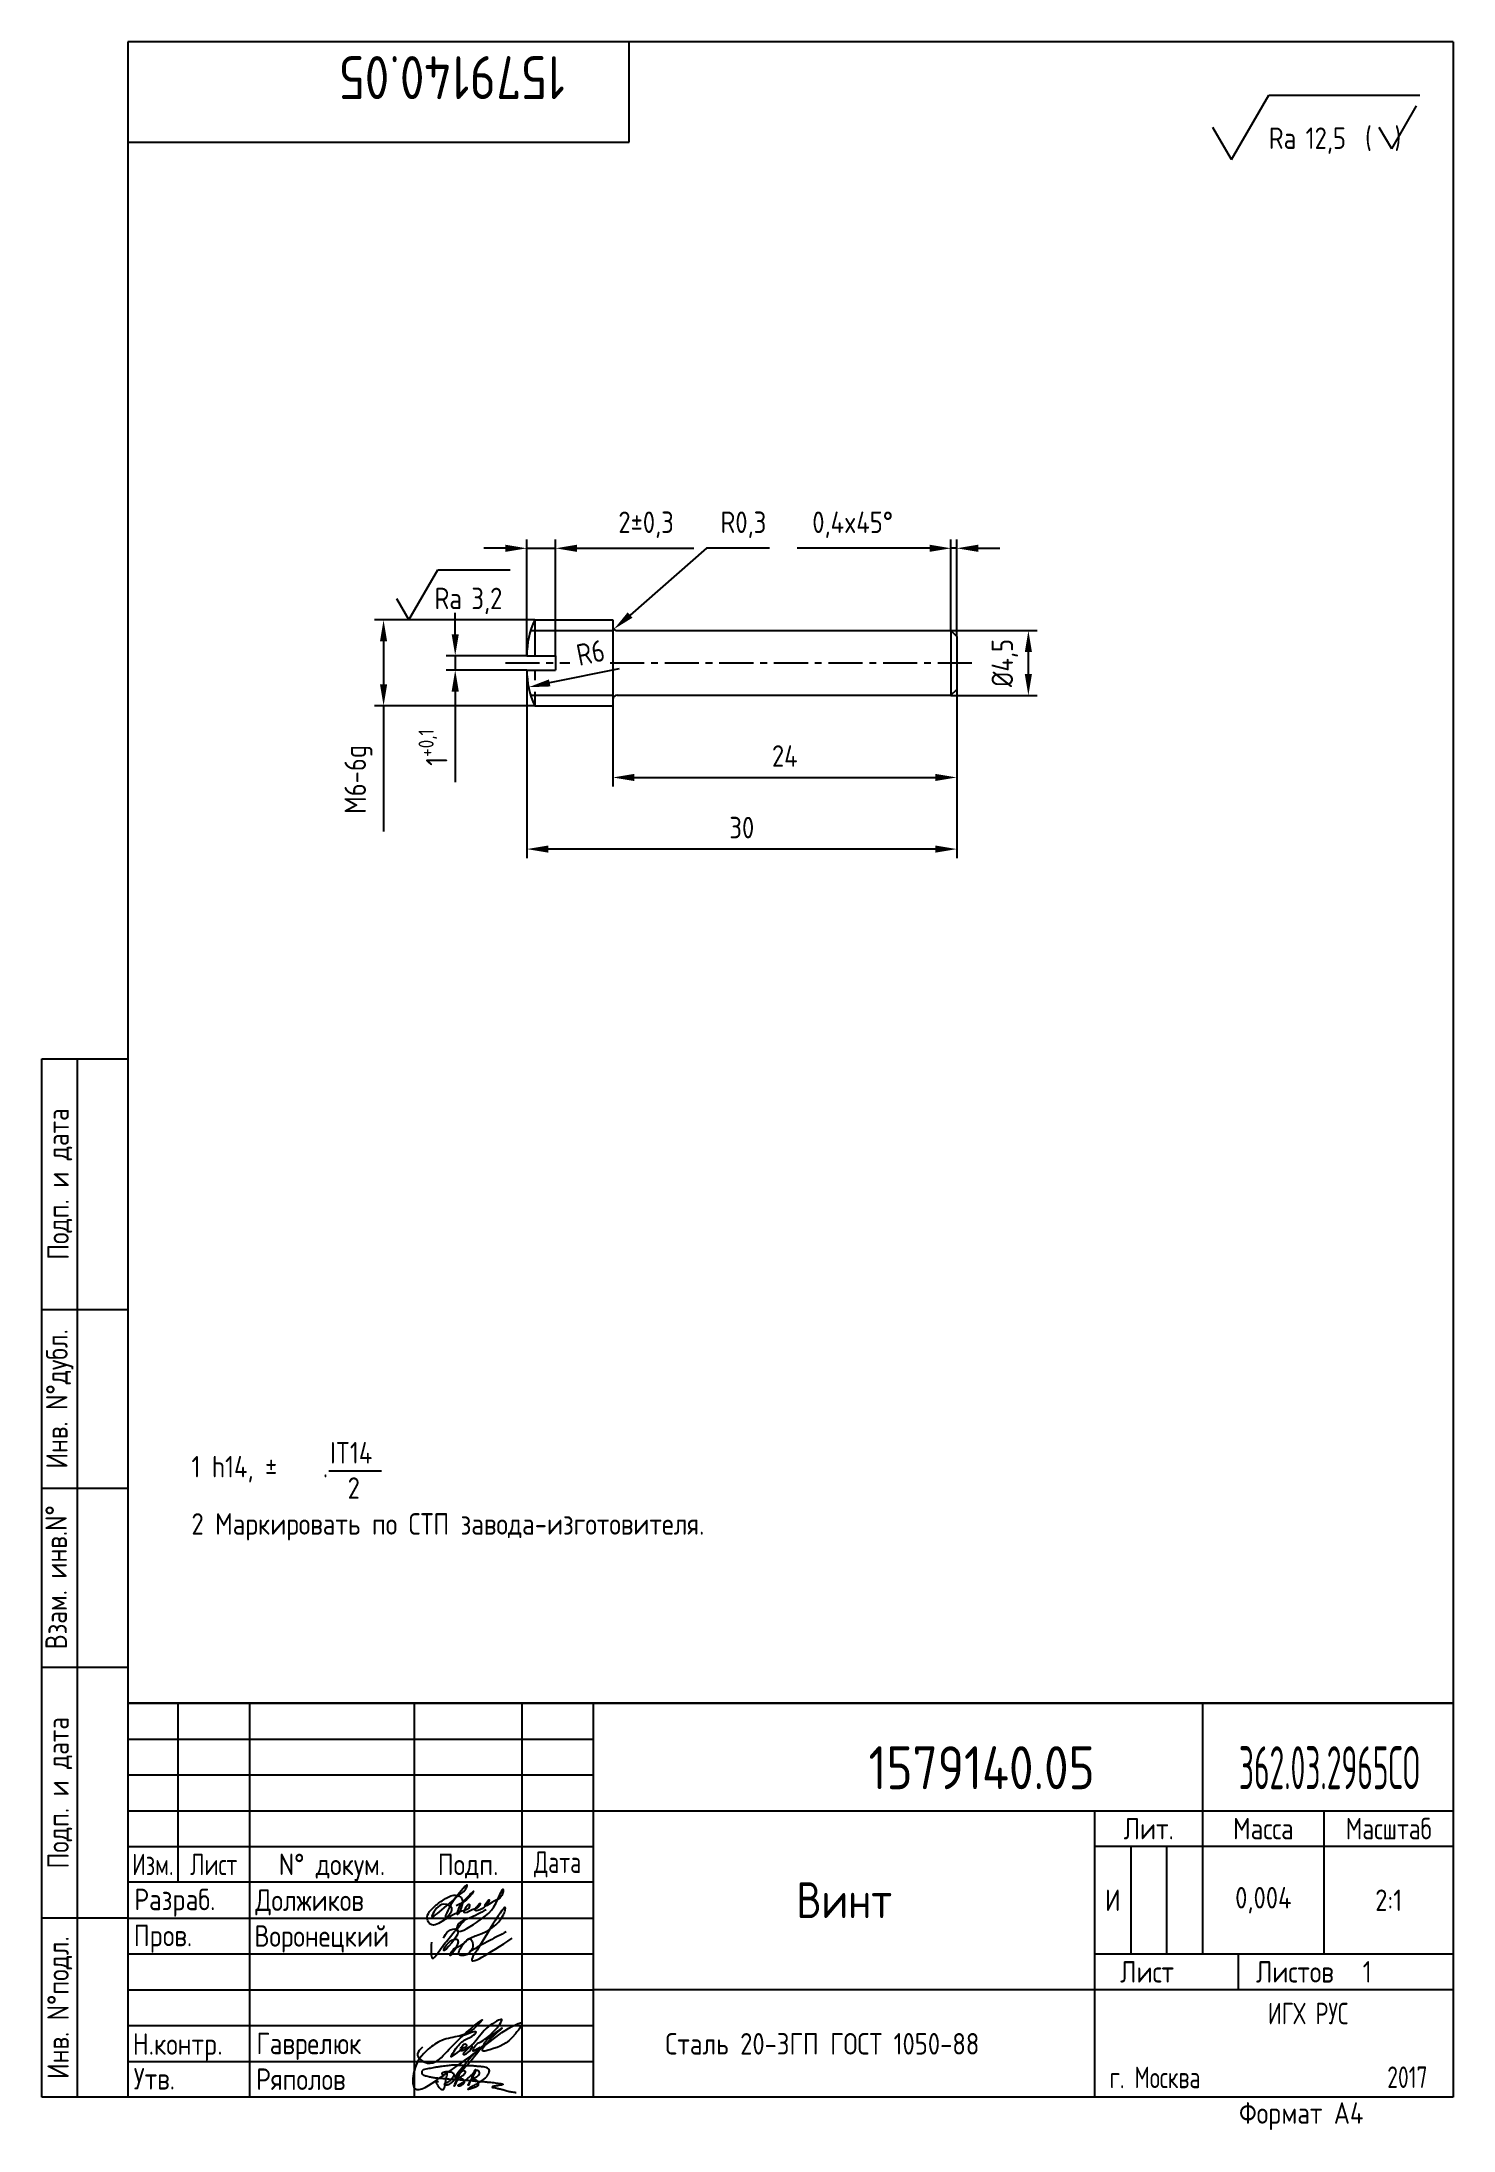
# Paper-space layout 'A4' of a CAD drawing. Header units: millimetres. Extents: x 15 to 212, y -1 to 291.
# The model-space entities are those that its viewports show. They can reach past a viewport. Long polylines and large blocks are cut down to what shows.
import ezdxf
from ezdxf.enums import TextEntityAlignment as Align

# ---------------------------------------------------------------- set-up
doc = ezdxf.new("R2010")
doc.units = ezdxf.units.MM
doc.header["$LTSCALE"] = 0.3
doc.linetypes.add('CENTER', pattern=[50.800000000000004, 31.75, -6.35, 6.35, -6.35])
for name, color, linetype in [('Bord', 1, 'Continuous'), ('Cen', 5, 'CENTER'), ('Cont', 6, 'Continuous'), ('Dim', 7, 'Continuous'), ('Text', 3, 'Continuous'), ('Textb', 6, 'Continuous'), ('TEXTRUS', 3, 'Continuous')]:
    doc.layers.add(name, color=color, linetype=linetype)
doc.layers.get('Defpoints').off()
doc.styles.add('Style1', font='romans.shx', dxfattribs={"width": 0.8})
doc.dimstyles.new('LIN05', dxfattribs={"dimscale": 0.5, "dimtxt": 3, "dimasz": 3, "dimexe": 1.25, "dimexo": 0, "dimgap": 1.5, "dimtad": 1, "dimdec": 1, "dimtxsty": 'Style1', "dimcen": 2.5, "dimclrt": 3, "dimadec": 0, "dimazin": 0, "dimtfac": 1, "dimtdec": 1, "dimtmove": 0, "dimatfit": 3, "dimfxl": 1, "dimarcsym": 0})
doc.dimstyles.new('LIN2_1', dxfattribs={"dimscale": 0.5, "dimtxt": 3, "dimasz": 3, "dimexe": 1.25, "dimexo": 0, "dimgap": 1.5, "dimtad": 1, "dimtoh": 1, "dimdec": 1, "dimtxsty": 'Style1', "dimcen": 2.5, "dimclrt": 3, "dimadec": 0, "dimazin": 0, "dimtfac": 1, "dimtdec": 1, "dimtmove": 0, "dimatfit": 3, "dimfxl": 1, "dimarcsym": 0})

# ---------------------------------------------------------------- blocks, each defined once
blk = doc.blocks.new('A$C314368CF')
at = {"layer": 'Text'}
for q in [(7.180916270288719, 6.000000000000028), (1.9847638475868052, 3)]:
    blk.add_line((3.7168146551549626, 0), q, dxfattribs=at)
at = {"layer": 'Text', "style": 'Style1', "width": 0.8}
blk.add_text('(  )', height=3, dxfattribs=at).set_placement((0, 0))
blk = doc.blocks.new('sherISO_18')
at = {"layer": 'Cont'}
for p, q in [((-30.937165119613667, -16.460000000000008), (-25.741012696913856, -7.4599999999999795)), ((-25.741012696913856, -7.4599999999999795), (-4.667696534211984, -7.4599999999999795)), ((-30.937165119613667, -16.460000000000008), (-33.5352413309659, -11.960000000000008))]:
    blk.add_line(p, q, dxfattribs=at)
blk.add_blockref('A$C314368CF', (-12.30371886322655, -14.960000000000008))
at = {"layer": 'Textb', "style": 'Style1', "width": 0.8}
blk.add_text('Ra', height=3, dxfattribs=at).set_placement((-25.741012696913856, -14.960000000000008))
blk.add_attdef('12,5', (-20.59823555405677, -14.960000000000093), '', height=3, dxfattribs=at)
blk = doc.blocks.new('A4')
at = {"layer": 'Bord'}
for p, q in [((20, 55), (85, 55)), ((20, 50), (85, 50)), ((20, 45), (85, 45)), ((160, 40), (160, 25)), ((165, 40), (165, 25)), ((20, 30), (85, 30)), ((20, 25), (85, 25)), ((20, 20), (85, 20)), ((20, 15), (85, 15)), ((20, 10), (85, 10))]:
    blk.add_line(p, q, dxfattribs=at)
at = {"layer": 'Cont'}
for p, q in [((204.9999999999999, 292), (20, 292)), ((20, 291.99999999999994), (20, 5)), ((90, 277.99999999999994), (90, 291.99999999999994)), ((204.99999999999977, 292), (205, 5)), ((20, 277.99999999999994), (90, 277.99999999999994)), ((8, 5), (8, 150)), ((8, 150), (20, 150)), ((13, 5), (13, 150)), ((8, 115), (20, 115)), ((20, 90), (8, 90)), ((20, 65), (8, 65)), ((205, 60), (20, 60)), ((20, 60), (205, 60)), ((27, 60), (27, 35)), ((37, 60), (37, 5)), ((60, 5), (60, 60)), ((75, 60), (75, 5)), ((85, 5), (85, 60)), ((170, 60), (170, 25)), ((85, 45), (205, 45)), ((155, 5), (155, 45)), ((187, 25), (187, 45)), ((20, 39.99999999999999), (85, 39.99999999999999)), ((205, 40), (155, 40)), ((85, 34.99999999999999), (20, 34.99999999999999)), ((20, 30), (8, 30)), ((155, 24.999999999999993), (205, 24.999999999999993)), ((175, 24.999999999999993), (175, 19.999999999999993)), ((205, 19.999999999999993), (85, 19.999999999999993)), ((20, 5), (8, 5)), ((205, 5), (20, 5))]:
    blk.add_line(p, q, dxfattribs=at)
at = {"layer": 'Text', "style": 'Style1', "width": 0.8}
for s, p in [('Подп. и дата', (10.5, 132.5)), ('Инв. N%%dдубл.', (10.5, 102.5)), ('Взам. инв.N%%d ', (9.998218334536972, 78.3795773123125)), ('Подп. и дата', (10.499999999999972, 47.5)), ('Инв. N%%dподл.', (10.499999999999972, 17.5))]:
    blk.add_text(s, height=3, rotation=90, dxfattribs=at).set_placement(p, align=Align.MIDDLE)
at = {"layer": 'Text', "style": 'Style1'}
for s, width, p in [('Лит.', 0.8, (162.5, 42.5)), ('Масса', 0.8, (178.5, 42.5)), ('Масштаб', 0.75, (196, 42.5)), ('Изм.', 0.7, (23.5, 37.49999999999999)), ('Лист', 0.7, (32, 37.49999999999999)), ('N%%d докум.', 0.8, (48.5, 37.5)), ('Подп.', 0.8, (67.5, 37.5)), ('Лист', 0.8, (162.27183976005585, 22.499999999999993)), ('Листов', 0.8, (182.89895634318407, 22.499999999999993))]:
    blk.add_text(s, height=3, dxfattribs=dict(at, width=width)).set_placement(p, align=Align.MIDDLE_CENTER)
at = {"layer": 'Text', "style": 'Style1', "width": 0.7}
for s, p in [('Дата', (80, 37.5)), ('ИГХ РУС', (184.7657913404343, 16.685325149145108))]:
    blk.add_text(s, height=3, dxfattribs=at).set_placement(p, align=Align.MIDDLE)
at = {"layer": 'Text', "style": 'Style1'}
for s, width, p in [('Разpаб.', 0.8, (20.91971765870153, 31.101855832076225)), ('Пpов.', 0.8, (20.835938510797405, 26.077635610142664)), ('Н.контp.', 0.8, (20.707143262475142, 10.921236633909956)), ('Утв.', 0.8, (20.835938510797405, 6.064490181786333)), ('г. Москва', 0.7, (157.04109433459405, 6.252224118072824)), ('Фоpмат А4', 0.8, (175.10848470088877, 1.2870372467283797))]:
    blk.add_text(s, height=3, dxfattribs=dict(at, width=width)).set_placement(p)
for tag, p, width in [('ФИО', (39.00000028469458, 30.999999936534323), 0.8), ('ФИО', (39.00000028469458, 25.999999936534323), 0.8), ('ГОСТ_СОРТАМЕНТА', (98.1878215711672, 13.999999936534323), 0.8), ('ФИО', (39.00000028469458, 10.999999936534323), 0.8), ('ФИО', (39.00000028469458, 5.999999936534323), 0.8), ('200', (192.84863846176154, 6.287629389880934), 0.7)]:
    blk.add_attdef(tag, p, '', height=3, dxfattribs=dict(at, width=width))
at = {"layer": 'Text', "style": 'Style1', "width": 0.8}
for tag, p in [('И', (157.4854669433364, 32.49999993653432)), ('700', (178.50000028469458, 32.49999993653432)), ('1:20', (196.00000028469458, 32.49999993653432))]:
    blk.add_attdef(tag, text='', height=3, dxfattribs=at).set_placement(p, align=Align.MIDDLE)
blk.add_attdef('Сборочный_чертеж', text='', height=3, dxfattribs=at).set_placement((120.00000028469458, 21.29999993653432), align=Align.CENTER)
for tag, p in [('1', (171.11987341606346, 22.499999936534323)), ('2', (193.00000028469458, 22.499999936534323))]:
    blk.add_attdef(tag, text='', height=3, dxfattribs=at).set_placement(p, align=Align.MIDDLE_CENTER)
blk.add_attdef('ЛИСТ', text='', height=3, dxfattribs=at).set_placement((85.98599249093127, 12.499999936534323), align=Align.MIDDLE_LEFT)
at = {"layer": 'Text', "style": 'Style1', "width": 0.7}
blk.add_attdef('%%OГОСТ_ТЕХ._ТРЕБОВАНИЙ', text='', height=3, dxfattribs=at).set_placement((98.1878215711672, 7.999999936534323), align=Align.BOTTOM_LEFT)
at = {"layer": 'Textb', "style": 'Style1', "width": 0.8}
blk.add_attdef('1234567', (81.00000028469458, 289.9999999365343), '', height=6, rotation=180, dxfattribs=at)
blk.add_attdef('1234567', (123.39856689234307, 47.99999993653432), '', height=6, dxfattribs=at)
for tag, height, p in [('123ХЯ', 6, (183.6230571087517, 47.99999993653432)), ('НАИМЕНОВАНИЕ', 5, (120.00000028469458, 29.999999936534323))]:
    blk.add_attdef(tag, text='', height=height, dxfattribs=at).set_placement(p, align=Align.CENTER)
blk = doc.blocks.new('A$C63F45750')
at = {"layer": 'Text'}
for points, knots in [([(3.173579336206444, 2.367258654218176), (3.124374383374194, 2.3833821476085495), (3.0378846345237704, 2.411709078795129), (2.937706702435087, 2.4989559435069175), (2.8542620581335236, 2.5748491628495542), (2.7875342155048903, 2.688484170522939), (2.873696277702179, 2.77450753742381), (2.9853846192630606, 2.8399116399863735), (3.1560525125017422, 2.8873876457558114), (3.3632858908187413, 2.926549870548242), (3.5981950796786837, 2.9530327162702035), (3.8204218727166963, 2.924145598020444), (4.048840213129947, 2.8738291111718524), (4.253130573284065, 2.782414299897897), (4.446364402027795, 2.634976253197371), (4.45955715792856, 2.4180315244621644), (4.376661927979453, 2.264469263206131), (4.281414881136214, 2.1022938621672385), (4.173318647114084, 1.9425915575409145), (4.030687893776969, 1.7772024634077834), (3.894910415761548, 1.6212178434993705), (3.7455989919437958, 1.5248877453517795), (3.629135948507246, 1.42552154908531), (3.494590437415928, 1.3575108710948052), (3.3525868438393758, 1.3046880802272913), (3.240992554211809, 1.2461204815675189), (3.161990972861853, 1.2130583721223827), (3.116530314756329, 1.1477233982191621), (3.189259051248818, 1.0994626990754226), (3.266008677009851, 1.0893839075564957), (3.3999236590227238, 1.070742433659676), (3.5503674583629077, 1.0731821986933812), (3.7214887495529902, 1.1240059899104329), (3.9239292944509327, 1.192893365365478), (4.1039656475275965, 1.3383391335196504), (4.263675622104796, 1.5144139966891252), (4.438371528977353, 1.6484507853228505), (4.58748079958866, 1.811362126289894), (4.735975566384461, 1.929832659549087), (4.842429745495553, 2.038571528609995), (4.928636504852585, 2.1383762793145), (5.065076318170199, 2.287112314813024), (5.190786415721911, 2.528693136240971), (5.284842984485481, 2.6817071254282467), (5.351117504751667, 2.9618367022457033), (5.229457693482355, 2.6598012336554366), (5.197616015454944, 2.441900009008924), (5.038213060425859, 2.0921073572741014), (4.954393263339872, 1.81201690068031), (4.863861965953341, 1.5711126702941742), (4.745465331803963, 1.3075839533521405), (4.6651246305656855, 1.12012974149058), (4.461025494232466, 0.7761551358772408), (4.621957280121292, 1.1680726281137483), (4.712877351106877, 1.4479120033556419), (4.88257281323452, 1.7380875376686444), (5.005609442331919, 2.002557819839153), (5.078967787852849, 2.193887866252063), (5.185131509867487, 2.398353714937592), (5.322122425397677, 2.5774233371165813), (5.399876786648429, 2.749521045991539), (5.520486198056868, 2.8852037077403994), (5.654434015991418, 3.037373912203938), (5.845821902019195, 3.1000448879005154), (6.017703225356667, 3.0288617327702374), (6.0772293304521705, 2.87127847368326), (6.027719567047065, 2.699606067408096), (5.89984500761852, 2.512899041157362), (5.703310184542319, 2.3696978493380314), (5.5476354530391845, 2.2262013387941675), (5.396069692144595, 2.1664031291184456), (5.312344115178198, 2.124749328676385), (5.124287242365628, 2.08895290947912), (5.3499384882823025, 2.0691611557111553), (5.475853593324291, 2.002857519441631), (5.644788885404962, 1.9304076405710227), (5.7540810911732, 1.79627872215936), (5.849482441062133, 1.6722351090809764), (5.885456359192909, 1.5403814356935883), (5.889127976151, 1.3679828673408014), (5.802816696507338, 1.1998093442024), (5.626573455343257, 1.0604119842163138), (5.413251425084981, 0.9429775232578071), (5.227706700079045, 0.862199722906343), (5.020912621781063, 0.923672047207171), (5.129682603737356, 1.1020221695280867), (5.28288793266872, 1.1635546431210615), (5.44480736725776, 1.2714090898298167), (5.607463061992959, 1.3620973636367517), (5.739488231240076, 1.4599388125431807), (5.860143997780579, 1.5346320952672463), (5.9499821645277375, 1.610427987488575), (6.046971341868056, 1.685491368623233), (6.1529243714828805, 1.7730547497067348), (6.28015314575348, 1.8727068990053821), (6.462007368281926, 2.0196799324108436), (6.652325390276663, 2.187833188610465), (6.8314706232489995, 2.3715575015635357), (6.9834922605385135, 2.4941555198695684), (7.114846318782118, 2.6102169550365035), (7.202413049068065, 2.741960218833484), (7.322598717395191, 2.8439528591491587), (7.417346462280553, 2.972731653964269), (7.4776211861545505, 3.0806245520066002), (7.484795150967466, 3.2711359760361933), (7.342636991723151, 3.084849112943928), (7.279481579502142, 2.9379310442654445), (7.1843781857456985, 2.6902661339258955), (7.095549375437581, 2.4575872372918752), (6.996920291024269, 2.2204299765845406), (6.9266966393803235, 1.9811728039842122), (6.826722408405818, 1.7827778604051063), (6.7282128084974975, 1.5526466461227924), (6.6684393744560255, 1.3398967911933388), (6.604475865101525, 1.142355774631707), (6.558842780650371, 1.032621181513065), (6.391624380694975, 0.9879889128974548), (6.620770382751307, 1.3345863607741348), (6.749419019504131, 1.539835132501071), (6.927841525938017, 1.8680588479263929), (7.053580036316838, 2.084600120115445), (7.1805235452648795, 2.3180896285532806), (7.334737778238031, 2.603201348982482), (7.4663860219511875, 2.893296252285624), (7.604819227960029, 3.0670937519538883), (7.786794026322871, 3.1799152582018233), (7.9523484792618016, 3.0093290244331015), (7.9976740987267325, 2.8123425572057013), (7.993718977212248, 2.6247344318252273), (7.942143499127095, 2.4560957648303634), (7.82666208826106, 2.3282454074280237), (7.6857391748883686, 2.2177673738382806), (7.527737492424623, 2.1109838926239917), (7.373916731340805, 2.0324583071214652), (7.209738742424884, 1.994214082608036), (7.105079643430578, 1.9701396115629979), (6.885535638704421, 1.9771005627202838), (7.07007457524487, 1.9423557012963428), (7.154084682940407, 1.902586193688935), (7.272512306423088, 1.8779243968244255), (7.39262078577515, 1.836124572074141), (7.518201280396847, 1.8104027593497682), (7.623410569654226, 1.72429252201952), (7.697720858671415, 1.622951058928134), (7.784469340575143, 1.5138822850112543), (7.833063839184987, 1.3915645595495336), (7.868838967330014, 1.2597732697523234), (7.88323468812246, 1.128063040869678), (7.855260121578016, 0.9888020110988938), (7.750724560338967, 0.8789250705332383), (7.596839043318988, 0.770455206421212), (7.4042337253016814, 0.7281833981607391), (7.188569533406552, 0.6563769737756071), (6.97288995170718, 0.5537113939482415), (6.712355627169857, 0.4840282607710006), (6.56506221279212, 0.4388348573395096), (6.4215939871164665, 0.4208929592112151), (6.522750978478171, 0.5785462959183689), (6.613535961501738, 0.6426290545533779), (6.814892460800177, 0.7844600834647246), (7.058471059388307, 0.8863707897200512), (7.333861943991332, 1.0410423905505057), (7.545817635544385, 1.1600433276246906), (7.704072437824172, 1.2352484986891177), (7.844587641053775, 1.3247550273858317), (7.990896484937893, 1.431695083540664), (8.213969453215926, 1.5776303210691853), (8.476452170895882, 1.7589368259279512), (8.744388044627474, 1.946213732283638), (8.966668543614464, 2.1204131396992865), (9.09522343526837, 2.293079760964207), (9.22708811484811, 2.443425019912305), (9.295096465731556, 2.603147240083847), (9.372801952666899, 2.739403730694232), (9.41724392685188, 2.917185122135097), (9.453577692794182, 3.1301647676668454), (9.205368882014996, 3.4831250567584626), (8.674191577590168, 3.5909260984294598), (8.086585891688445, 3.631045341802718), (7.5696556572587745, 3.6621278492429328), (7.060681614548964, 3.736236135581807), (6.573151729032341, 3.7545668155306027), (6.094860627047597, 3.741097821496443), (5.669237726893202, 3.7802823999547384), (5.2842466458707555, 3.778790776836537), (4.964180864901751, 3.8135958702354027), (4.645935362519385, 3.8281209304252366), (4.311488389130883, 3.815420374454347), (3.966482867935725, 3.7883607531243504), (3.605405702241423, 3.736159275378848), (3.2212233811150126, 3.674541113962319), (2.8552241434314682, 3.658216119226832), (2.525141649815043, 3.613858667315804), (2.1822431298903844, 3.519845231142425), (1.7815649225843582, 3.5350745883976584), (1.3777516205031943, 3.3720696268283232), (0.96392601322227, 3.350726367236348), (0.5766481644460998, 3.238063041148925), (0.2454594878435009, 3.1948530962485986), (0.025506233636409803, 3.0567457644400085), (-0.026417697668797983, 2.8257922392292176), (0.022643731023873556, 2.5978334070974034), (0.2639622398510636, 2.3836450965912444), (0.5892818015049122, 2.3322938373541557), (0.999823631886955, 2.197382740281865), (1.4785293869612917, 2.147240208411053), (1.9338698429104588, 2.0519831925141094), (2.350038002379007, 2.016336487440528), (2.7227093022788678, 2.0131594162382536), (3.1146157636266376, 1.9384089998919916), (3.6767121334545214, 1.9364783466616708), (4.249604268859038, 1.8291369393802115), (4.914124962070138, 1.8660053611062832), (5.5259834665308, 1.7572746062965319), (6.134361750940515, 1.7164612197299978), (6.725510627171065, 1.7076414132076403), (7.319363195048918, 1.6242683936743196), (7.992202602652663, 1.5515220364320275), (8.635186909938323, 1.5388256507831155), (9.158872933382417, 1.4627328125095405), (9.61186407458193, 1.4247079165140715), (10.032963410660658, 1.3983611159005036), (10.413891822857964, 1.3239256775376425), (10.725446968685567, 1.2864382859947505), (11.00587374357092, 1.2400061665211868), (11.179994868844819, 1.22858198041284), (11.420772308907766, 1.1366468282184126), (11.179863405134858, 1.0639535690834512), (11.012027282120467, 1.02597441163641), (10.70813103195437, 0.980353750182855), (10.373839032575777, 0.9228894796613737), (10.097351052419857, 0.91034665448488), (9.649190192212359, 0.7458486485545487), (10.218926761316796, 0.6730500444381742), (10.542668259774157, 0.5898698642011454), (11.076411481159461, 0.4701299756806694), (11.611235710856853, 0.35342545020882576), (12.17127896486215, 0.1510919018595617), (12.64430975536087, 0.08354747831882181), (12.975369592979064, 0.03056682818584331), (13.111364273708185, 0.010317978003285985), (13.180638465932702, -3.396469310246175e-07)], [0, 0, 0, 0, 0.153866044869318, 0.2704412087003076, 0.3888670628695994, 0.5105329195386429, 0.5921562054894269, 0.7133303047651304, 0.9084197598521073, 1.1134396393215318, 1.3492538660237892, 1.6124596207145003, 1.7822190777081648, 2.0472485627500445, 2.2918793761496326, 2.4515281359980063, 2.6510806472468524, 2.806157786745, 3.017979011878854, 3.2273481614019923, 3.4623813126822975, 3.6330094699297986, 3.757660012396913, 3.920515774630538, 4.080795589063213, 4.2145286873026855, 4.29178577314199, 4.34996920758688, 4.397593677820717, 4.508220111015361, 4.594826008441999, 4.7992441531660415, 4.954391704937901, 5.128467890869572, 5.43753729601676, 5.632649389709699, 5.842485198783474, 6.094987483059051, 6.293219470405305, 6.410959247714482, 6.551192007064858, 6.687807659937887, 7.02214674024998, 7.294342018164328, 7.425356118381299, 7.5207895005926, 7.946481488359771, 8.313050767558417, 8.598329636429222, 8.833694757370465, 9.090496343694635, 9.427695062544704, 9.601191091130262, 9.88321938659746, 10.093306452974474, 10.673942971344307, 10.798775791571126, 10.974627728923807, 11.28724726351552, 11.486184482324683, 11.648652122766636, 11.848902342376665, 12.027194021277541, 12.253479523861046, 12.400589838435357, 12.537783387708645, 12.716293023271328, 12.915230258781609, 13.208551325020968, 13.438488786662539, 13.549668465747237, 13.67779010177887, 13.77126979663054, 13.930000748340548, 14.029091001139015, 14.27211179356923, 14.434835546990808, 14.547083772245514, 14.739051368086516, 14.830983478526724, 15.061240624707033, 15.268921956927107, 15.500488517300356, 15.788978662137655, 15.879567619683787, 16.024283483362446, 16.221853746677805, 16.41871418023243, 16.593101768991165, 16.783247214432883, 16.91018018553403, 17.018213243980043, 17.13526282923257, 17.278205363256646, 17.43048238388021, 17.620087104112176, 17.979625854622782, 18.19178942213086, 18.388715624650164, 18.56571806616913, 18.714854369801387, 18.857928680499878, 19.039974212787683, 19.171374972000745, 19.28303362458826, 19.40008508416437, 19.618057758920816, 19.88224477694049, 20.150781287778027, 20.377854345208778, 20.649531665902355, 20.89722950525107, 21.04254251360329, 21.400160497446063, 21.55781731105634, 21.66714521098785, 21.75278053325197, 21.926255645909745, 22.41229673809358, 22.813145063954178, 22.961411523905323, 23.171289225399338, 23.607256716047537, 23.94042808027682, 24.110007377909692, 24.2912142603506, 24.480839910834842, 24.697609167576164, 24.904077825516524, 25.034245442888167, 25.218018287002852, 25.40765078694219, 25.573472988372806, 25.787446885016003, 25.930291805522298, 26.05131598160759, 26.188460468404973, 26.285311624248155, 26.40679881608323, 26.52425034765702, 26.63046314459807, 26.793722135442394, 26.898605762448256, 27.029313460851263, 27.171011520847923, 27.31410090802245, 27.419918025481028, 27.580556726628533, 27.70936749975819, 27.829267596424224, 28.02436401706957, 28.266961196125756, 28.412420354628587, 28.705760820218654, 28.98913739683506, 29.187748047458175, 29.23376776963407, 29.332801622219414, 29.52953505174134, 29.667093996006596, 30.03992332873237, 30.332117266425655, 30.610610366073875, 30.769981551835116, 30.856778387312673, 31.109922931829246, 31.313488109208894, 31.656425334965462, 32.066330934789654, 32.29662784450467, 32.497139747973634, 32.7102762301778, 32.8914678925648, 33.01483371040802, 33.177747475280036, 33.444503422628834, 33.618008798999455, 34.4090078411672, 34.914636115278576, 35.419802347121205, 35.95397023085987, 36.4581789753069, 36.880689513308226, 37.38840336450045, 37.73835272473482, 38.034261023553036, 38.35346806822209, 38.69315357760992, 39.03763793208423, 39.391135744290196, 39.78748081008314, 40.20377326255304, 40.488977272089436, 40.784974822270726, 41.266249780254086, 41.668005355975964, 42.07006464899833, 42.49938799158817, 42.86983359554839, 43.07957287810506, 43.213438679125595, 43.55459082453773, 43.71729556567056, 44.15372412767686, 44.506336068252516, 45.01911148299921, 45.58785910165119, 45.90190953390355, 46.2703919416041, 46.70395820660023, 47.093115290917154, 47.95264748200646, 48.440139839615554, 49.079253246453185, 49.808223302091214, 50.2686535167339, 50.85105142503175, 51.60483052012988, 52.29842914745799, 52.77692503819859, 53.19069981587306, 53.66198779186654, 54.042385935174785, 54.348524127858475, 54.61684122387547, 54.853813574600345, 54.98377676028627, 55.1260955821887, 55.33332810721814, 55.61310069515443, 56.00873243483213, 56.315808713794084, 56.599819602475975, 56.879310100399856, 57.39925140766207, 57.889617148159914, 58.43250730986343, 59.06669761649172, 59.66031372685984, 59.86266756353991, 60.072769857944955, 60.072769857944955, 60.072769857944955, 60.072769857944955]), ([(2.312994346965411, 1.5335647129525114), (2.2606986990142404, 1.5237177922951837), (2.171686767006252, 1.5069560288931099), (2.0570318595555825, 1.4809043217255766), (1.9314120074915027, 1.3843237517470155), (2.0713311041658793, 1.2482711976271976), (2.1376607309215037, 1.1129374588087124), (2.264272870933514, 0.9322412129447197), (2.388963392164342, 0.7177987577493667), (2.566492088066016, 0.5441009774109946), (2.711675486888259, 0.4438880485019938), (2.8581010901002637, 0.4016169565911706), (3.020517076902198, 0.4275549970357224), (3.1380437056273287, 0.5448359323080563), (3.2092395166984473, 0.7882588282061522), (3.251368381648538, 1.0748996405645759), (3.31332912052814, 1.4001454581375112), (3.3454828718252605, 1.6670837654358963), (3.383577938447085, 1.9207770152963768), (3.467363727076129, 2.189339233301758), (3.5027522293298676, 2.432876592603297), (3.543111206585836, 2.588419851854991), (3.5558494949406168, 2.6375375033478576)], [0, 0, 0, 0, 0.15847035223158323, 0.26973129625058284, 0.36359086940998764, 0.5555142747970538, 0.6880368011989665, 0.8486059492075418, 1.2043592972496484, 1.4336316542055816, 1.5867298041490876, 1.7295486248245333, 1.8806860844238984, 2.0578742817555664, 2.1916898680702883, 2.635050499279987, 2.9281528320837795, 3.184121463425163, 3.4418630134747357, 3.6961173993488026, 4.025872946634204, 4.178055404124171, 4.178055404124171, 4.178055404124171, 4.178055404124171])]:
    blk.add_open_spline(points, degree=3, knots=knots, dxfattribs=at)
blk = doc.blocks.new('sherISO_04')
at = {"layer": 'Text'}
blk.add_line((4.0414499999999975, 7), (14.122218216474892, 7), dxfattribs=at)
blk.add_lwpolyline([(-1.7320500000000152, 3), (0, 0), (4.0414499999999975, 7)], dxfattribs=at)
at = {"layer": 'Text', "style": 'Style1', "width": 0.8}
blk.add_text('Ra', height=3, dxfattribs=at).set_placement((3.584307142857142, 1.5))
blk.add_attdef('3,2', (8.727084285714255, 1.4999999999999147), '', height=3, dxfattribs=at)
blk = doc.blocks.new('*D4')
at = {"layer": 'Dim', "color": 0, "lineweight": -2, "transparency": 16777216}
for p, q in [((338.29037856112814, 290.23620451268323), (344.31537856112817, 290.23620451268323)), ((343.69037856112817, 287.21234398931335), (343.69037856112817, 288.73620451268323)), ((338.29037856112814, 285.71234398931335), (344.31537856112817, 285.71234398931335))]:
    blk.add_line(p, q, dxfattribs=at)
at = {"layer": 'Dim', "color": 0, "transparency": 16777216}
for points in [[(343.44037856112817, 288.73620451268323), (343.94037856112817, 288.73620451268323), (343.69037856112817, 290.23620451268323)], [(343.44037856112817, 287.21234398931335), (343.94037856112817, 287.21234398931335), (343.69037856112817, 285.71234398931335)]]:
    blk.add_solid(points, dxfattribs=at)
at = {"layer": 'Dim', "color": 3, "transparency": 16777216, "insert": (342.04752141827095, 287.97427425099835), "char_height": 1.5, "attachment_point": 5, "rotation": 90, "style": 'Style1'}
blk.add_mtext('%%c4,5', dxfattribs=at)
blk = doc.blocks.new('*D5')
at = {"layer": 'Dim', "color": 0, "lineweight": -2, "transparency": 16777216}
for p, q in [((338.29037856112814, 290.23620451268323), (338.29037856112814, 296.6112045126829)), ((338.6903785611281, 289.83620451268325), (338.6903785611281, 296.6112045126829)), ((336.79037856112814, 295.9862045126829), (327.56180713255674, 295.9862045126829)), ((338.6903785611281, 295.9862045126829), (338.29037856112814, 295.9862045126829)), ((340.1903785611281, 295.9862045126829), (341.6903785611281, 295.9862045126829))]:
    blk.add_line(p, q, dxfattribs=at)
at = {"layer": 'Dim', "color": 0, "transparency": 16777216}
for points in [[(336.79037856112814, 296.2362045126829), (336.79037856112814, 295.7362045126829), (338.29037856112814, 295.9862045126829)], [(340.1903785611281, 296.2362045126829), (340.1903785611281, 295.7362045126829), (338.6903785611281, 295.9862045126829)]]:
    blk.add_solid(points, dxfattribs=at)
at = {"layer": 'Dim', "color": 3, "transparency": 16777216, "insert": (331.42609284684244, 297.62906165554006), "char_height": 1.5, "attachment_point": 5, "style": 'Style1'}
blk.add_mtext('0,4x45°', dxfattribs=at)
blk = doc.blocks.new('*D6')
at = {"layer": 'Dim', "color": 0, "lineweight": -2, "transparency": 16777216}
for p, q in [((338.6903785611281, 286.13620451268287), (338.6903785611281, 279.3612045126829)), ((314.69037856112806, 284.9862045126829), (314.69037856112806, 279.3612045126829)), ((316.19037856112806, 279.9862045126829), (337.1903785611281, 279.9862045126829))]:
    blk.add_line(p, q, dxfattribs=at)
at = {"layer": 'Dim', "color": 0, "transparency": 16777216}
for points in [[(316.19037856112806, 280.2362045126829), (316.19037856112806, 279.7362045126829), (314.69037856112806, 279.9862045126829)], [(337.1903785611281, 280.2362045126829), (337.1903785611281, 279.7362045126829), (338.6903785611281, 279.9862045126829)]]:
    blk.add_solid(points, dxfattribs=at)
at = {"layer": 'Dim', "color": 3, "transparency": 16777216, "insert": (326.6903785611281, 281.4862045126829), "char_height": 1.5, "attachment_point": 5, "style": 'Style1'}
blk.add_mtext('24', dxfattribs=at)
blk = doc.blocks.new('*D7')
at = {"layer": 'Dim', "color": 0, "lineweight": -2, "transparency": 16777216}
for p, q in [((308.69037856112806, 287.4862045126829), (308.69037856112806, 274.3612045126829)), ((338.6903785611281, 279.9862045126829), (338.6903785611281, 274.3612045126829)), ((337.1903785611281, 274.9862045126829), (310.19037856112806, 274.9862045126829))]:
    blk.add_line(p, q, dxfattribs=at)
at = {"layer": 'Dim', "color": 0, "transparency": 16777216}
for points in [[(310.19037856112806, 275.2362045126829), (310.19037856112806, 274.7362045126829), (308.69037856112806, 274.9862045126829)], [(337.1903785611281, 275.2362045126829), (337.1903785611281, 274.7362045126829), (338.6903785611281, 274.9862045126829)]]:
    blk.add_solid(points, dxfattribs=at)
at = {"layer": 'Dim', "color": 3, "transparency": 16777216, "insert": (323.6903785611281, 276.4862045126829), "char_height": 1.5, "attachment_point": 5, "style": 'Style1'}
blk.add_mtext('30', dxfattribs=at)
blk = doc.blocks.new('*D8')
at = {"layer": 'Dim', "color": 0, "lineweight": -2, "transparency": 16777216}
for p, q in [((308.69037856112806, 288.4862045126829), (308.69037856112806, 296.6112045126829)), ((310.690378561128, 288.48620451268295), (310.690378561128, 296.6112045126829)), ((307.19037856112806, 295.9862045126829), (305.69037856112806, 295.9862045126829)), ((308.69037856112806, 295.9862045126829), (310.690378561128, 295.9862045126829)), ((312.190378561128, 295.9862045126829), (320.33323570398517, 295.9862045126829))]:
    blk.add_line(p, q, dxfattribs=at)
at = {"layer": 'Dim', "color": 0, "transparency": 16777216}
for points in [[(307.19037856112806, 296.2362045126829), (307.19037856112806, 295.7362045126829), (308.69037856112806, 295.9862045126829)], [(312.190378561128, 296.2362045126829), (312.190378561128, 295.7362045126829), (310.690378561128, 295.9862045126829)]]:
    blk.add_solid(points, dxfattribs=at)
at = {"layer": 'Dim', "color": 3, "transparency": 16777216, "insert": (317.01180713255656, 297.62906165554006), "char_height": 1.5, "attachment_point": 5, "style": 'Style1'}
blk.add_mtext('2±0,3', dxfattribs=at)
blk = doc.blocks.new('*D9')
at = {"layer": 'Dim', "color": 0, "lineweight": -2, "transparency": 16777216}
blk.add_line((315.12429018106377, 287.57476610178605), (310.28127661662216, 286.586304494373), dxfattribs=at)
at = {"layer": 'Dim', "color": 0, "transparency": 16777216}
blk.add_solid([(310.23128217116056, 286.83125460240115), (310.33127106208383, 286.34135438634485), (308.8115759684535, 286.2863378216031)], dxfattribs=at)
at = {"layer": 'Dim', "color": 3, "transparency": 16777216, "insert": (313.1376670501576, 288.70021928263316), "char_height": 1.5, "attachment_point": 5, "rotation": 11.535659779085716, "style": 'Style1'}
blk.add_mtext('R6', dxfattribs=at)
blk = doc.blocks.new('*D10')
at = {"layer": 'Dim', "color": 0, "lineweight": -2, "transparency": 16777216}
for p, q in [((321.224345832108, 295.9862045126829), (315.8938095956964, 291.3260224447274)), ((325.6314886892509, 295.98620451268295), (321.224345832108, 295.9862045126829))]:
    blk.add_line(p, q, dxfattribs=at)
at = {"layer": 'Dim', "color": 0, "transparency": 16777216}
blk.add_solid([(315.72926419318713, 291.51423724359586), (316.05835499820563, 291.137807645859), (314.76452080248595, 290.33875002967204)], dxfattribs=at)
at = {"layer": 'Dim', "color": 3, "transparency": 16777216, "insert": (323.80291726067946, 297.62906165554006), "char_height": 1.5, "attachment_point": 5, "style": 'Style1'}
blk.add_mtext('R0,3', dxfattribs=at)
blk = doc.blocks.new('*D11')
at = {"layer": 'Dim', "color": 0, "lineweight": -2, "transparency": 16777216}
for p, q in [((303.69037856112817, 289.98620451268295), (303.69037856112817, 291.48620451268295)), ((308.69037856112806, 288.48620451268295), (303.06537856112817, 288.48620451268295)), ((308.69037856112806, 287.4862045126829), (303.06537856112817, 287.4862045126829)), ((303.69037856112817, 288.48620451268295), (303.69037856112817, 287.4862045126829)), ((303.69037856112817, 285.9862045126829), (303.69037856112817, 279.6662045126829))]:
    blk.add_line(p, q, dxfattribs=at)
at = {"layer": 'Dim', "color": 0, "transparency": 16777216}
for points in [[(303.44037856112817, 289.98620451268295), (303.94037856112817, 289.98620451268295), (303.69037856112817, 288.48620451268295)], [(303.44037856112817, 285.9862045126829), (303.94037856112817, 285.9862045126829), (303.69037856112817, 287.4862045126829)]]:
    blk.add_solid(points, dxfattribs=at)
at = {"layer": 'Dim', "color": 3, "transparency": 16777216, "insert": (302.1403785611281, 282.0762045126829), "char_height": 1.5, "attachment_point": 5, "rotation": 90, "style": 'Style1'}
blk.add_mtext('\\A1;1{\\H0.7x;\\S+0,1^;}', dxfattribs=at)
blk = doc.blocks.new('*D12')
at = {"layer": 'Dim', "color": 0, "lineweight": -2, "transparency": 16777216}
for p, q in [((309.23602250381015, 290.9862045126829), (298.0653785611281, 290.9862045126829)), ((298.6903785611281, 289.4862045126829), (298.6903785611281, 286.4862045126829)), ((309.23602250381015, 284.9862045126829), (298.0653785611281, 284.9862045126829)), ((298.6903785611281, 284.9862045126829), (298.6903785611281, 276.21477594125435))]:
    blk.add_line(p, q, dxfattribs=at)
at = {"layer": 'Dim', "color": 0, "transparency": 16777216}
for points in [[(298.4403785611281, 289.4862045126829), (298.9403785611281, 289.4862045126829), (298.6903785611281, 290.9862045126829)], [(298.4403785611281, 286.4862045126829), (298.9403785611281, 286.4862045126829), (298.6903785611281, 284.9862045126829)]]:
    blk.add_solid(points, dxfattribs=at)
at = {"layer": 'Dim', "color": 3, "transparency": 16777216, "insert": (296.94037856112806, 279.85049022696865), "char_height": 1.5, "attachment_point": 5, "rotation": 90, "style": 'Style1'}
blk.add_mtext('M6-6g', dxfattribs=at)

msp = doc.modelspace()

# ---------------------------------------------------------------- linework, layer by layer
at = {"layer": 'Bord'}
for p, q in [((308.9512584195035, 290.2362045126829), (314.69037856112806, 290.236204512683)), ((308.9512584195035, 285.73620451268295), (314.69037856112806, 285.73620451268295))]:
    msp.add_line(p, q, dxfattribs=at)
at = {"layer": 'Cen'}
for p, q in [((307.19037856112806, 287.9862045126829), (311.69080268852593, 287.98620451268295)), ((314.50019706208377, 287.98620451268295), (340.1903785611281, 287.9862045126831))]:
    msp.add_line(p, q, dxfattribs=at)
at = {"layer": 'Cont'}
for p, q in [((309.2360225038102, 290.9862045126829), (314.6903785611281, 290.9862045126829)), ((309.23602250381015, 290.9862045126829), (309.23602250381015, 288.48620451268295)), ((314.6903785611281, 290.9862045126829), (314.6903785611281, 290.53620451268307)), ((314.69037856112806, 290.9862045126829), (314.69037856112806, 284.9862045126829)), ((314.99037856112807, 290.236204512683), (338.29037856112814, 290.2362045126833)), ((338.29037856112814, 290.2362045126833), (338.2903785611281, 285.73620451268283)), ((338.2903785611281, 290.2362045126833), (338.69037856112806, 289.8362045126833)), ((338.6903785611281, 289.83620451268337), (338.6903785611281, 286.13620451268287)), ((308.69037856112806, 288.4862045126829), (310.690378561128, 288.48620451268295)), ((308.69037856112806, 287.4862045126829), (310.690378561128, 287.4862045126829)), ((309.23602250381015, 287.4862045126829), (309.23602250381015, 286.78183049585283)), ((310.690378561128, 288.48620451268295), (310.69037856112806, 287.48620451268295)), ((309.23602250381015, 285.9577425609054), (309.23602250381015, 284.9862045126829)), ((338.2903785611281, 285.73620451268283), (338.69037856112806, 286.1362045126828)), ((309.2360225038102, 284.9862045126829), (314.69037856112806, 284.9862045126829)), ((314.69037856112806, 285.4362045126829), (314.69037856112806, 284.9862045126829)), ((314.99037856112807, 285.7362045126829), (338.2903785611281, 285.73620451268283))]:
    msp.add_line(p, q, dxfattribs=at)
for centre, radius, start, end in [((314.69037856112806, 288.48620451268295), 6, 155.37568164783642, 180.0000000000005), ((314.99037856112807, 290.53620451268307), 0.3, 179.99999999999946, 270.0000000000007), ((314.69037856112806, 287.4862045126829), 6, 180, 204.62431835216407), ((314.99037856112807, 285.4362045126829), 0.3, 89.99999999999986, 179.99999999999946)]:
    msp.add_arc(centre, radius, start, end, dxfattribs=at)

# ---------------------------------------------------------------- block references
at = {"layer": 'Dim', "xscale": 0.5, "yscale": 0.5, "zscale": 0.5}
msp.add_blockref('sherISO_04', (300.4559984196366, 290.9862045126829), dxfattribs=at).add_auto_attribs({'3,2': '3,2'})

# ---------------------------------------------------------------- dimensions: what is measured, and where the dimension line sits
at = {"layer": 'Dim'}
dim = msp.add_linear_dim(base=(308.69037856112806, 295.9862045126829), p1=(310.690378561128, 288.48620451268295), p2=(308.69037856112806, 288.4862045126829), text='<>±0,3', dimstyle='LIN05', dxfattribs=at)
dim.commit()
dim.dimension.update_dxf_attribs({"geometry": '*D8', "text_midpoint": (317.01180713255656, 295.9862045126829), "dimtype": 160})
dim = msp.add_radius_dim(center=(314.9903785611278, 290.53620451268284), mpoint=(314.76452080248595, 290.33875002967204), dimstyle='LIN2_1', override={"dimtmove": 1}, dxfattribs=at)
dim.commit()
dim.dimension.update_dxf_attribs({"geometry": '*D10', "text_midpoint": (321.224345832108, 295.9862045126829), "dimtype": 164})
dim = msp.add_linear_dim(base=(338.29037856112814, 295.9862045126829), p1=(338.6903785611281, 289.83620451268325), p2=(338.29037856112814, 290.23620451268323), text='<>x45°', dimstyle='LIN05', dxfattribs=at)
dim.commit()
dim.dimension.update_dxf_attribs({"geometry": '*D5', "text_midpoint": (331.42609284684244, 297.62906165554006)})
for base, p1, p2, text, picture, middle in [((298.6903785611281, 290.9862045126829), (309.23602250381015, 284.9862045126829), (309.23602250381015, 290.9862045126829), 'M<>-6g', '*D12', (298.69037856112806, 279.85049022696865)), ((303.69037856112817, 288.48620451268295), (308.69037856112806, 287.4862045126829), (308.69037856112806, 288.48620451268295), '\\A1;<>{\\H0.7x;\\S+0,1^;}', '*D11', (303.6903785611281, 282.0762045126829)), ((343.69037856112817, 290.23620451268323), (338.29037856112814, 285.71234398931335), (338.29037856112814, 290.23620451268323), '%%c<>', '*D4', (343.6903785611281, 287.97427425099835))]:
    dim = msp.add_linear_dim(base=base, p1=p1, p2=p2, angle=90, text=text, dimstyle='LIN05', dxfattribs=at)
    dim.commit()
    dim.dimension.update_dxf_attribs({"geometry": picture, "text_midpoint": middle, "dimtype": 160})
dim = msp.add_radius_dim(center=(314.6903785611277, 287.4862045126825), mpoint=(308.8115759684535, 286.2863378216031), dimstyle='LIN2_1', dxfattribs=at)
dim.commit()
dim.dimension.update_dxf_attribs({"geometry": '*D9', "text_midpoint": (313.4376337229274, 287.2305186344645), "dimtype": 164})
for base, p1, p2, picture, middle in [((308.69037856112806, 274.9862045126829), (338.6903785611281, 279.9862045126829), (308.69037856112806, 287.4862045126829), '*D7', (323.6903785611281, 276.4862045126829)), ((338.6903785611281, 279.9862045126829), (314.69037856112806, 284.9862045126829), (338.6903785611281, 286.13620451268287), '*D6', (326.6903785611281, 281.4862045126829))]:
    dim = msp.add_linear_dim(base=base, p1=p1, p2=p2, dimstyle='LIN05', dxfattribs=at)
    dim.commit()
    dim.dimension.update_dxf_attribs({"geometry": picture, "text_midpoint": middle})

psp = doc.layouts.new('A4')

# ---------------------------------------------------------------- linework, layer by layer
at = {"layer": 'Text'}
psp.add_line((55.23988883319157, 91.5084749021272), (62.60655077733395, 91.5084749021272), dxfattribs=at)
for points, knots in [([(77.1818164263023, 30.21588792727883), (76.42138061589189, 29.796731444982793), (75.1071346089496, 29.072311677265347), (73.23322932587817, 28.487317978879574), (72.91035603507103, 26.556556997274186), (77.83857792276865, 29.658950503624656), (78.16755974462461, 30.26732550370201), (79.57895088082448, 33.29416925822362), (79.54642918484207, 31.857635061753427), (78.67003592884309, 31.732731856156388), (76.47821514284782, 30.257863790821773), (77.79169580403747, 32.01224576786462), (77.25865833153483, 30.496685922422348), (74.73479344702636, 29.388816451582084), (76.62309254522988, 31.561393566612832), (76.0788830315407, 30.359504106163758), (75.35165006281018, 30.38952643837553), (73.4848339673352, 29.14760693166666), (74.82466039852464, 31.411115373850546), (74.94235417245054, 30.315400919419893), (73.03693034978221, 29.874355415489127), (71.76454667276045, 29.041312671253074), (69.61918841862476, 27.689105437861286), (68.57087145663479, 29.423125306644103), (70.07553952392729, 30.840020075106985), (71.48300613787605, 31.803887859079047), (72.76210232590807, 32.440498578550105), (73.72456139768455, 32.02722260214126), (74.13491771897597, 31.036714488516505), (72.83345301912186, 28.7240755163197), (73.53177572831542, 31.008498170616765), (74.13675837721657, 31.460575852162606), (75.78357772128169, 33.27450388864666), (74.792586173847, 31.821829405887378), (74.06328667143798, 31.28155019448686), (73.26057463147365, 30.885582461763484), (73.0135491555543, 30.763727907757996)], [0, 0, 0, 0, 2.7037430754075826, 4.672825098458283, 5.027990463376289, 7.955933135333359, 13.43748939636023, 13.883187996730427, 14.189440725856192, 16.413959215590634, 17.478513484453853, 18.47963993569195, 18.959294383821884, 20.910841102739425, 22.003090646426703, 22.470554080338072, 23.533770678708287, 24.71074801291667, 26.016260070101833, 26.201331147901072, 27.488187165111714, 30.382064833566602, 32.2587838487675, 33.069723593310336, 35.43990244892816, 37.01078686132296, 38.612860891531774, 39.321089955454305, 39.81886509515582, 41.83144001269574, 42.78211328333291, 44.4949607107189, 45.86791421996093, 46.46724492008546, 48.29062178598974, 49.101187610726654, 49.101187610726654, 49.101187610726654, 49.101187610726654]), ([(71.5339225626077, 29.43279050992995), (71.95237174100706, 30.35079773294976), (72.49074390300291, 31.531895842104817), (74.7572056556092, 34.099556507828694), (74.30841220353776, 32.93337835433673), (72.8025864963218, 31.90455088800042), (68.59805325720019, 27.793622514058242), (70.2482295239117, 30.537635833352315), (71.22845478430364, 31.221698607992636), (72.78925023351526, 30.529809298373664), (72.15340772993498, 29.722765112733995), (71.6331045557289, 29.03423331756428), (71.46942127555215, 29.301052299108314), (71.51053666460633, 29.385026868275723), (71.5339225626077, 29.43279050992995)], [0, 0, 0, 0, 4.0626167927875265, 5.226918581749939, 5.80029107494976, 6.663227249634654, 11.77443095441027, 12.938639001685052, 14.113509906217049, 15.354080625509935, 16.396132937246502, 16.918576043197085, 17.032510401728477, 17.18279431453402, 17.18279431453402, 17.18279431453402, 17.18279431453402]), ([(71.26415061487319, 26.242610035995313), (71.42360427306888, 26.621352174391966), (71.7389636560175, 27.370409225907395), (74.24218413882892, 27.927301984590127), (72.43637731225257, 25.479450258317826), (70.91881089375043, 24.145653509715025), (71.96959211237555, 26.141164296351334), (74.11340260566507, 26.213315557869098), (71.64346670647868, 22.913776664441386), (72.70272080892343, 25.123138063120994), (73.87066576525166, 25.020682676189395), (74.84171390287452, 26.52190316825257), (75.68203464670208, 25.14520043927426), (74.8452910866492, 23.80906128301949), (72.81319688050338, 23.805039714567503), (74.39405186573086, 26.208792707621612), (76.80105986913205, 26.87746981515232), (79.16913371949458, 28.163090537957466), (80.6622573171901, 32.59352818865935), (76.88019169538602, 26.061857199283846), (74.21522788921904, 21.920056029811636), (77.68362692889242, 24.187842579218874), (80.82623022006123, 26.242610035995313)], [0, 0, 0, 0, 1.2133532122822097, 2.399708634181657, 5.497648108631922, 5.86131724698468, 7.611627111151111, 8.43806009469808, 10.837371386860127, 11.583123078408143, 13.461300574551785, 14.534506442614802, 15.162085733611459, 17.217847827824198, 17.944716526805138, 20.12377451418775, 21.948027002621608, 26.460706627751197, 27.14471817911458, 34.52242950372036, 35.15946751781183, 41.30429220896465, 41.30429220896465, 41.30429220896465, 41.30429220896465]), ([(69.57602228562541, 25.684574879710453), (69.53308979734736, 25.23356474279381), (69.47004228074549, 24.571244196388676), (69.624814441959, 23.03004836485947), (70.95989558800412, 24.930995357662365), (72.09078440434402, 26.35922208027198), (73.47071448165269, 27.97031861486574), (74.27674419161235, 28.911374755208954)], [0, 0, 0, 0, 1.5239473081327288, 2.2379577113621436, 3.3518362326643847, 5.856422655588249, 9.37405599909597, 9.37405599909597, 9.37405599909597, 9.37405599909597]), ([(80.00357698835364, 27.134379546018636), (79.23439484951997, 26.74353293131851), (77.5185008909777, 25.87163106175926), (75.84761976728976, 24.916135332180072), (74.92574292213362, 24.388958756745183)], [0, 0, 0, 0, 2.587978407574596, 5.773270452078776, 5.773270452078776, 5.773270452078776, 5.773270452078776]), ([(68.31499186723124, 11.055321056485468), (67.97855087515396, 10.746289590868416), (67.09813819558468, 9.937603291867658), (69.48726452169723, 8.0773693873785), (72.61959675745376, 11.335230920991842), (74.11402452947377, 12.951408514950714), (77.00236040999712, 15.16845362896802), (75.10259983052015, 13.09002778547574), (73.69182647187424, 12.567378604691257), (70.99547227375223, 12.183633904044129), (68.69229081861816, 10.521614709349194), (66.95951025948344, 8.478476635215472), (66.8122169447459, 3.95961353016759), (72.96827964286855, 8.332271854186896), (76.72022174290291, 10.93635221874252), (80.00263252437631, 13.640817292163188), (82.67635426245307, 14.76955727188094), (80.35292711860373, 11.435642053725461), (79.06296303518134, 11.123412148264421), (75.75136483191821, 10.059834803736099), (78.01851018943503, 12.494107748004295), (80.08856680973182, 14.209563663279148), (77.39725899590606, 12.403100601837803), (76.2930262199233, 10.303376488630427), (71.5099690435163, 5.17646796233331), (74.1120235061789, 8.65862286833254), (77.22787095380497, 11.880724358346049), (75.09443180259451, 10.077026182251648), (75.64691597232193, 11.405735424418854), (76.80841192114718, 11.93488705161544), (77.99155678340388, 12.790378743194221), (80.25200494526672, 15.6384834591598), (76.62959065773752, 13.529418830896432), (76.33294045854376, 12.223120835300374), (73.28976634303612, 9.62378510490366), (74.90762914312248, 10.315126948080813), (75.51014495510452, 11.54043187491368), (74.45157057746641, 10.75926253239318), (73.150095804762, 10.230797563591501), (74.20557867926043, 11.878583579714403), (74.5616473193327, 11.160565954159557), (73.49052257495869, 10.702014863828602), (71.68629370476316, 8.946267463677577), (73.17684566263694, 11.184988253140597), (74.09074095675422, 12.143160703471889), (75.247841006642, 12.462051659338696), (76.20237822940942, 13.494612492771767), (74.95382900670894, 13.012532668085878), (73.91412194344275, 12.61108930512421)], [0, 0, 0, 0, 1.1799403069676713, 3.087716514492237, 5.863102713609591, 12.338328236355979, 12.854095549150802, 14.088578398038157, 16.834551487520883, 19.302558337035975, 21.570562050932995, 25.21001755707078, 27.650955705782508, 31.348291113865063, 40.12986293063755, 44.5627483161906, 45.22391718249613, 46.979401377721466, 51.214654917410485, 52.099288159568516, 55.323111179068654, 56.22780092376535, 58.47186525306812, 60.028125618629716, 65.75291094457577, 68.46622297407497, 71.03852493957527, 71.93492184044176, 72.78022870334307, 73.49580745412047, 76.0281515244532, 77.9993463705804, 80.11892024225028, 83.19540005674097, 85.33444818474001, 86.27087762155944, 87.0604657368611, 88.11021248392986, 88.80331362429247, 89.98988926982571, 90.19756736829234, 90.7069742228329, 92.88458742118124, 94.19917027690087, 96.05574201954546, 97.37578284296039, 97.75389890944793, 99.63632507342982, 99.63632507342982, 99.63632507342982, 99.63632507342982])]:
    psp.add_open_spline(points, degree=3, knots=knots, dxfattribs=at)

# ---------------------------------------------------------------- block references
ref = psp.add_blockref('A4', (7.1776788771977635, -0.9390595097248138))
ref.add_attrib('ФИО', 'Должиков', (44.98776392844843, 30.06094042680951), dxfattribs={"layer": 'Text', "height": 3, "style": 'Style1', "width": 0.8000000000000002})
ref.add_attrib('123ХЯ', '362.03.2965СО', dxfattribs={"layer": 'Textb', "height": 6, "style": 'Style1', "width": 0.48}).set_placement((194.88065696461265, 47.06094042680951), align=Align.CENTER)
ref.add_attrib('1234567', '1579140.05', (130.57624576954083, 47.06094042680951), dxfattribs={"layer": 'Textb', "height": 6, "style": 'Style1', "width": 0.8000000000000002})
ref.add_attrib('НАИМЕНОВАНИЕ', 'Винт', dxfattribs={"layer": 'Textb', "height": 5, "style": 'Style1', "width": 0.8}).set_placement((127.17767916189234, 29.06094042680951), align=Align.CENTER)
ref.add_attrib('И', 'И', dxfattribs={"layer": 'Text', "height": 3, "style": 'Style1', "width": 0.8000000000000002}).set_placement((164.66314582053417, 31.56094042680951), align=Align.MIDDLE)
ref.add_attrib('700', '0,004', dxfattribs={"layer": 'Text', "height": 3, "style": 'Style1', "width": 0.8000000000000002}).set_placement((185.67767916189234, 31.56094042680951), align=Align.MIDDLE)
ref.add_attrib('1:20', '2:1', dxfattribs={"layer": 'Text', "height": 3, "style": 'Style1', "width": 0.8000000000000002}).set_placement((203.17767916189234, 31.56094042680951), align=Align.MIDDLE)
ref.add_attrib('2', '1', dxfattribs={"layer": 'Text', "height": 3, "style": 'Style1', "width": 0.8000000000000002}).set_placement((200.17767916189234, 21.56094042680951), align=Align.MIDDLE_CENTER)
ref.add_attrib('200', '2017', (202.97264659573784, 5.348569880156106), dxfattribs={"layer": 'Text', "height": 3, "style": 'Style1', "width": 0.6999999999999998})
ref.add_attrib('1234567', '1579140.05', (88.17767916189234, 289.0609404268095), dxfattribs={"layer": 'Textb', "height": 6, "rotation": 180, "style": 'Style1', "width": 0.8000000000000002})
at = {"layer": 'Cont'}
psp.add_blockref('A$C63F45750', (68.22499533502969, 4.704017007652851), dxfattribs=at)
at = {"layer": 'Dim'}
psp.add_blockref('sherISO_18', (212.17767887719742, 291.0609404902752), dxfattribs=at).add_auto_attribs({'12,5': '12,5'})

# ---------------------------------------------------------------- texts
at = {"layer": 'Text', "style": 'Style1', "width": 0.8}
for s, p in [('1 h14, %%P    .', (36.07112178986972, 90.60084681005628)), ('IT14', (55.40453006673101, 92.5398212917147)), ('2', (57.87057398709726, 87.61396899258136)), ('2 Маркировать по СТП завода-изготовителя.', (36.07112178986972, 82.60084681005628)), ('Воронецкий', (44.85738383482362, 25.060940490275186)), ('Гаврелюк', (45.13296161170456, 10.060940490275186)), ('Ряполов', (45.092017713347104, 5.060940490275186))]:
    psp.add_text(s, height=3, dxfattribs=at).set_placement(p)
at = {"layer": 'TEXTRUS', "style": 'Style1', "width": 0.8}
psp.add_text('Сталь 20-3ГП ГОСТ 1050-88', height=3, dxfattribs=at).set_placement((124.12282305350584, 10.0103280040953), align=Align.CENTER)

# ---------------------------------------------------------------- viewports
at = {"layer": 'Defpoints'}
psp.add_viewport(center=(114.07279688951348, 200.81094271982272), size=(136.30626390815132, 90.33789118768323), view_center_point=(324.28642981352885, 286.22477507868496), view_height=45.16894559384161, dxfattribs=at)

doc.saveas('drawing.dxf')
